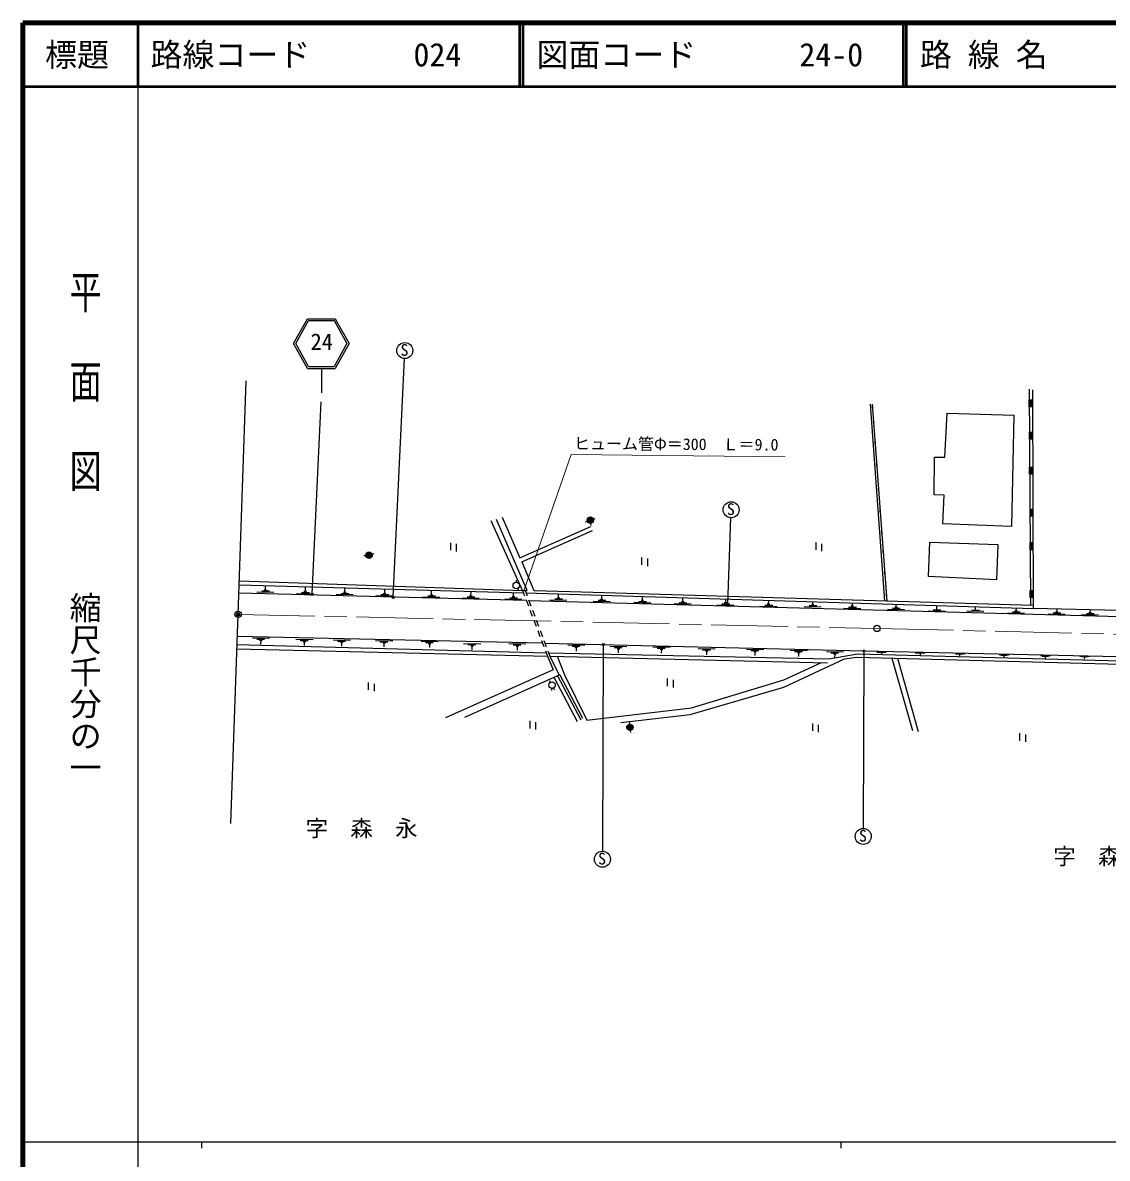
# Model space of a CAD drawing. Units: millimetres, scale not verified. Extents: x 40000 to 680000, y 20000 to 380000.
# Drawn here: x 40000 to 209697, y 202409 to 380000 of the extents above; entities that cross this region are included whole.
import ezdxf
from ezdxf.enums import TextEntityAlignment as Align

# ---------------------------------------------------------------- set-up
doc = ezdxf.new("R2010")
doc.units = ezdxf.units.MM
doc.header["$LTSCALE"] = 1000
doc.header["$PDMODE"] = 32
doc.header["$PDSIZE"] = 500
doc.linetypes.add('CHAIN', pattern=[18.5, 12, -1.5, 3.5, -1.5])
for name, color, linetype, lineweight in [('M-BGD', 7, 'Continuous', 25), ('M-BMK', 2, 'CHAIN', 13), ('M-BMK-SRVR', 3, 'Continuous', 25), ('M-STR-HTXT', 7, 'Continuous', 13), ('M-STR-STRC', 7, 'Continuous', 25), ('M-TTL', 2, 'Continuous', 140), ('M-TTL-BAND', 7, 'Continuous', 25), ('M-TTL-LINE', 7, 'Continuous', 50)]:
    doc.layers.add(name, color=color, linetype=linetype, lineweight=lineweight)
for name, color, linetype in [('M-BMK-HTXT', 7, 'Continuous'), ('M-OTRS', 6, 'Continuous'), ('M-TTL-TXT', 7, 'Continuous')]:
    doc.layers.add(name, color=color, linetype=linetype)
doc.styles.add('@ＭＳ ゴシック', font='')
doc.styles.add('ＭＳ ゴシック', font='')
doc.styles.get('@ＭＳ ゴシック').set_extended_font_data('@MS Gothic')
doc.styles.get('ＭＳ ゴシック').set_extended_font_data('MS Gothic')

msp = doc.modelspace()

# ---------------------------------------------------------------- hatches: boundary and pattern name
at = {"layer": 'M-BGD'}
for points in [[(173001, 320152, 0.87021), (173023, 319843)], [(197951, 321023), (197496, 321023), (197496, 319911), (197951, 319911)], [(173189, 317701, 0.87021), (173212, 317391)], [(173415, 314496, 0.87021), (173437, 314187)], [(197998, 315972), (197543, 315972), (197543, 314860), (197998, 314860)], [(173671, 311025, 0.87021), (173694, 310716)], [(198001, 310501), (197545, 310501), (197545, 309389), (198001, 309389)], [(173945, 307266, 0.87021), (173968, 306956)], [(174198, 303845, 0.87021), (174220, 303535)], [(198060, 303950), (197605, 303950), (197605, 302838), (198060, 302838)], [(129313, 302200, 1), (128313, 302200, 0.41421), (128813, 301700, 0.41421)], [(174460, 300396, 0.87021), (174482, 300086)], [(198069, 298696), (197613, 298696), (197613, 297584), (198069, 297584)], [(94692, 296720, 0.41421), (94192, 297220, 0.41421), (93692, 296720, 0.41421), (94192, 296220, 0.41421)], [(174667, 297486, 0.87021), (174690, 297176)], [(174925, 294059, 0.87021), (174948, 293749)], [(85419, 290567, 1), (85111, 290567, 0.41421), (85265, 290413, 0.41421)], [(98101, 290099, 1), (97793, 290099, 0.41421), (97947, 289945, 0.41421)], [(175173, 290649, 0.87021), (175196, 290339)], [(198100, 291230), (197644, 291230), (197644, 290118), (198100, 290118)], [(150474, 288877, 1), (150166, 288877, 1)], [(131002, 282739, 0.41421), (130849, 282892, 0.41421), (130695, 282739, 0.41421), (130849, 282585, 0.41421)], [(171761, 281745, 1), (171454, 281745, 0.41421), (171608, 281591, 0.41421)], [(135507, 269804, 0.41421), (135007, 270304, 0.41421), (134507, 269804, 1)]]:
    msp.add_hatch(color=256, dxfattribs=at).paths.add_polyline_path(points)

# ---------------------------------------------------------------- linework, layer by layer
for p, q in [((97946, 290231), (99721, 327474)), ((197473, 322690), (197684, 288940)), ((197972, 322597), (198100, 288374)), ((85264, 290699), (86693, 320689)), ((174906, 289562), (172628, 320370)), ((175259, 289562), (172981, 320370)), ((173023, 319843), (173001, 320152)), ((197496, 319911), (197496, 321023)), ((184287, 312046), (184625, 318947)), ((184625, 318947), (195049, 318609)), ((195049, 318609), (194710, 301220)), ((173212, 317391), (173189, 317701)), ((173437, 314187), (173415, 314496)), ((197543, 314860), (197543, 315972)), ((173694, 310716), (173671, 311025)), ((182594, 306160), (182662, 312046)), ((182662, 312046), (184287, 312046)), ((197545, 309389), (197545, 310501)), ((173968, 306956), (173945, 307266)), ((184151, 306092), (182594, 306160)), ((183948, 301626), (184151, 306092)), ((174220, 303535), (174198, 303845)), ((197605, 302838), (197605, 303950)), ((118223, 291214), (113296, 302116)), ((118931, 291196), (114112, 302293)), ((115035, 302648), (117804, 296331)), ((128038, 301925), (128342, 302033)), ((129285, 302367), (129589, 302475)), ((150318, 289009), (150795, 302583)), ((117804, 296331), (128880, 301229)), ((118088, 295693), (129164, 300590)), ((128920, 301384), (128870, 301703)), ((174482, 300086), (174460, 300396)), ((194710, 301220), (183948, 301626)), ((106914, 298685), (106914, 297523)), ((107833, 298482), (107833, 297320)), ((164074, 298705), (164074, 297543)), ((164993, 298502), (164993, 297340)), ((181715, 293372), (181918, 298785)), ((181918, 298785), (192544, 298379)), ((192544, 298379), (192341, 292898)), ((197613, 297584), (197613, 298696)), ((93371, 296663), (93693, 296685)), ((94664, 296885), (94969, 296992)), ((174690, 297176), (174667, 297486)), ((118088, 295693), (119964, 291224)), ((136812, 296391), (136812, 295229)), ((137731, 296188), (137731, 295026)), ((174948, 293749), (174925, 294059)), ((192341, 292898), (181715, 293372)), ((73896, 292720), (118223, 291214)), ((73909, 292101), (118325, 290860)), ((77754, 291327), (78167, 291336)), ((77984, 291343), (78001, 291902)), ((84233, 291095), (84250, 291654)), ((90404, 290946), (90421, 291505)), ((96639, 290775), (96655, 291334)), ((117228, 292813), (117222, 292490)), ((117418, 291533), (117548, 291238)), ((73884, 290841), (118766, 289708)), ((76612, 291005), (79297, 290950)), ((77391, 291157), (78617, 291151)), ((82860, 290757), (85545, 290702)), ((83640, 290909), (84865, 290903)), ((84003, 291079), (84416, 291088)), ((89032, 290607), (91716, 290553)), ((89811, 290760), (91036, 290754)), ((90174, 290929), (90587, 290939)), ((95266, 290436), (97951, 290382)), ((96046, 290589), (97271, 290583)), ((96408, 290758), (96822, 290768)), ((102591, 290201), (105275, 290147)), ((103370, 290354), (104595, 290348)), ((103733, 290523), (104146, 290533)), ((103963, 290540), (103980, 291099)), ((108754, 290073), (111439, 290018)), ((109533, 290225), (110759, 290219)), ((109896, 290395), (110310, 290404)), ((110126, 290411), (110143, 290970)), ((115425, 289923), (118110, 289869)), ((116205, 290075), (117430, 290070)), ((116568, 290245), (116981, 290254)), ((116798, 290262), (116815, 290821)), ((118190, 291215), (118508, 290383)), ((118223, 291214), (118931, 291196)), ((118601, 291185), (118908, 290374)), ((118719, 290845), (198115, 288372)), ((118758, 289730), (119115, 288795)), ((119156, 289719), (119509, 288784)), ((119182, 289665), (198115, 287512)), ((119964, 291224), (125649, 291031)), ((122460, 289760), (125144, 289705)), ((123239, 289912), (124464, 289906)), ((123602, 290082), (124015, 290091)), ((123832, 290098), (123849, 290657)), ((125649, 291031), (198098, 288886)), ((129235, 289529), (131920, 289475)), ((130015, 289682), (131240, 289676)), ((130378, 289851), (130791, 289861)), ((130608, 289868), (130625, 290427)), ((136378, 289507), (137603, 289501)), ((136740, 289677), (137154, 289686)), ((136971, 289693), (136987, 290252)), ((143055, 289475), (143468, 289484)), ((143285, 289492), (143302, 290051)), ((149995, 289319), (150012, 289878)), ((156713, 289117), (156730, 289661)), ((175196, 290339), (175173, 290649)), ((197644, 290118), (197644, 291230)), ((119365, 288142), (119722, 287207)), ((119757, 288129), (120111, 287194)), ((135598, 289355), (138283, 289300)), ((141912, 289153), (144597, 289098)), ((142692, 289305), (143917, 289299)), ((148623, 288980), (151307, 288926)), ((149402, 289132), (150628, 289126)), ((149765, 289302), (150178, 289311)), ((155341, 288778), (158025, 288724)), ((156120, 288931), (157346, 288925)), ((156483, 289100), (156896, 289110)), ((162248, 288692), (164933, 288638)), ((163028, 288845), (164253, 288839)), ((163391, 289014), (163804, 289024)), ((163621, 289031), (163633, 289446)), ((168447, 288462), (171132, 288407)), ((169227, 288614), (170452, 288608)), ((169590, 288784), (170003, 288793)), ((169820, 288800), (169833, 289253)), ((175295, 288287), (177980, 288233)), ((176075, 288439), (177300, 288434)), ((176438, 288609), (176851, 288618)), ((176668, 288626), (176680, 289040)), ((181667, 288028), (184352, 287973)), ((182447, 288180), (183672, 288174)), ((183023, 288216), (183040, 288775)), ((187716, 288006), (190401, 287951)), ((188496, 288158), (189721, 288152)), ((189053, 288154), (189068, 288654)), ((194083, 287716), (196768, 287662)), ((194862, 287869), (196088, 287863)), ((195225, 288038), (195639, 288048)), ((195455, 288055), (195468, 288455)), ((247615, 287335), (198115, 288372)), ((201217, 287700), (202442, 287694)), ((201580, 287870), (201993, 287879)), ((201810, 287887), (201846, 288283)), ((206802, 287775), (207215, 287785)), ((207032, 287792), (207068, 288188)), ((119972, 286554), (120329, 285620)), ((120359, 286539), (120713, 285604)), ((198115, 287512), (247821, 286135)), ((200438, 287548), (203122, 287494)), ((205660, 287453), (208344, 287399)), ((206439, 287606), (207664, 287600)), ((120579, 284966), (120936, 284032)), ((120960, 284950), (121314, 284014)), ((73529, 282745), (121911, 281479)), ((73609, 284079), (121328, 283005)), ((78613, 283706), (75929, 283760)), ((77834, 283553), (76609, 283559)), ((77471, 283384), (77058, 283374)), ((77241, 283367), (77224, 282808)), ((85425, 283497), (82741, 283551)), ((84646, 283345), (83420, 283350)), ((84283, 283175), (83870, 283166)), ((84053, 283158), (84036, 282599)), ((91276, 283372), (88591, 283426)), ((90496, 283219), (89271, 283225)), ((90133, 283050), (89720, 283040)), ((89903, 283033), (89886, 282474)), ((97898, 283288), (95214, 283342)), ((97119, 283135), (95893, 283141)), ((96756, 282966), (96343, 282956)), ((96526, 282949), (96509, 282390)), ((105014, 283164), (102329, 283219)), ((104235, 283012), (103009, 283018)), ((103872, 282842), (103459, 282833)), ((103642, 282825), (103625, 282267)), ((111659, 282830), (108974, 282884)), ((110879, 282678), (109654, 282683)), ((110516, 282508), (110103, 282499)), ((110286, 282491), (110269, 281932)), ((118739, 282787), (116054, 282842)), ((117959, 282635), (116734, 282641)), ((117596, 282465), (117183, 282456)), ((117366, 282449), (117349, 281890)), ((121186, 283378), (121543, 282444)), ((121562, 283360), (121916, 282424)), ((121703, 282957), (171608, 281745)), ((127960, 282594), (125276, 282649)), ((127181, 282442), (125955, 282448)), ((130795, 282876), (130700, 250428)), ((134547, 282372), (131863, 282427)), ((73503, 282094), (122110, 280958)), ((121793, 281790), (122110, 280958)), ((122110, 280958), (123016, 278785)), ((122164, 281770), (122471, 280958)), ((122277, 281459), (166111, 280520)), ((122471, 280958), (123931, 277988)), ((122488, 280957), (165914, 279880)), ((123642, 280917), (124775, 277995)), ((126818, 282272), (126405, 282263)), ((126588, 282256), (126571, 281697)), ((133768, 282220), (132543, 282226)), ((133405, 282050), (132992, 282041)), ((133175, 282034), (133158, 281475)), ((141299, 282299), (138615, 282353)), ((140520, 282146), (139295, 282152)), ((140157, 281977), (139744, 281967)), ((139927, 281960), (139910, 281401)), ((148368, 282040), (145683, 282094)), ((147588, 281887), (146363, 281893)), ((147225, 281718), (146812, 281708)), ((146995, 281701), (146978, 281142)), ((155942, 281939), (153257, 281993)), ((155162, 281787), (153937, 281792)), ((154799, 281617), (154386, 281608)), ((154569, 281600), (154552, 281041)), ((162770, 281761), (160085, 281816)), ((161990, 281609), (160765, 281615)), ((161627, 281439), (161214, 281430)), ((161397, 281422), (161380, 280863)), ((168429, 281554), (165745, 281608)), ((166111, 280520), (170627, 281323)), ((167650, 281401), (166424, 281407)), ((167287, 281232), (166874, 281222)), ((167057, 281215), (167040, 280656)), ((168576, 280537), (170477, 280788)), ((170477, 280788), (231083, 279151)), ((170627, 281323), (231233, 279686)), ((171613, 281654), (171518, 253998)), ((171608, 281745), (231253, 280471)), ((175109, 281525), (173636, 281532)), ((174385, 281495), (174377, 281222)), ((176002, 280639), (179217, 269294)), ((176877, 280615), (180119, 269173)), ((181126, 281375), (179653, 281382)), ((180402, 281345), (180393, 281059)), ((185878, 281366), (187447, 281318)), ((187095, 281206), (186118, 281222)), ((186593, 281184), (186584, 280898)), ((192802, 281197), (194370, 281149)), ((194018, 281037), (193042, 281053)), ((193516, 281014), (193508, 280728)), ((199264, 281018), (200833, 280970)), ((200481, 280858), (199504, 280874)), ((199979, 280836), (199970, 280549)), ((205396, 280954), (206965, 280906)), ((206613, 280794), (205636, 280810)), ((206111, 280771), (206103, 280485)), ((159083, 277251), (164980, 279922)), ((159084, 276106), (168576, 280537)), ((123016, 278785), (106160, 271273)), ((124019, 278028), (109132, 271357)), ((122385, 277098), (122558, 276825)), ((123120, 277625), (126733, 270721)), ((123697, 277883), (127320, 270960)), ((124019, 278028), (127581, 271221)), ((124775, 277995), (128270, 270913)), ((140836, 277423), (140836, 276261)), ((141755, 277220), (141755, 276058)), ((144665, 272852), (159083, 277251)), ((94055, 276830), (94055, 275668)), ((94974, 276627), (94974, 275465)), ((122776, 275906), (122750, 275584)), ((123072, 275968), (123231, 275687)), ((144428, 271797), (159084, 276106)), ((128270, 270913), (144665, 272852)), ((133592, 270561), (144428, 271797)), ((119331, 270808), (119331, 269646)), ((120250, 270604), (120250, 269442)), ((134940, 270625), (134966, 270303)), ((163559, 270422), (163559, 269260)), ((164478, 270219), (164478, 269057)), ((135047, 269306), (135073, 268984)), ((195964, 268880), (195964, 267718)), ((196883, 268676), (196883, 267514))]:
    msp.add_line(p, q, dxfattribs=at)
for points in [[(197496, 321023), (197951, 321023), (197951, 319911), (197496, 319911)], [(197543, 315972), (197998, 315972), (197998, 314860), (197543, 314860)], [(197545, 310501), (198001, 310501), (198001, 309389), (197545, 309389)], [(197605, 303950), (198060, 303950), (198060, 302838), (197605, 302838)], [(197613, 298696), (198069, 298696), (198069, 297584), (197613, 297584)], [(197644, 291230), (198100, 291230), (198100, 290118), (197644, 290118)]]:
    msp.add_lwpolyline(points, dxfattribs=at)
for centre, radius in [((99784, 328722), 1250), ((150842, 303832), 1250), ((128813, 302200), 500), ((94192, 296720), 500), ((117214, 291990), 500), ((85265, 290567), 154), ((97947, 290099), 154), ((150320, 288877), 154), ((130849, 282739), 154), ((171608, 281745), 154), ((122826, 276403), 500), ((135007, 269804), 500), ((171517, 252748), 1250), ((130700, 249178), 1250)]:
    msp.add_circle(centre, radius, dxfattribs=at)
for centre in [(173034, 319999), (173222, 317548), (173448, 314343), (173704, 310872), (173978, 307113), (174231, 303692), (174493, 300243), (174700, 297333), (174958, 293906), (175206, 290496)]:
    msp.add_arc(centre, 157, 102.1642, 266.28467, dxfattribs=at)
at = {"layer": 'M-BMK'}
for p, q in [((73713, 287471), (173660, 285270)), ((173660, 285270), (273441, 282835))]:
    msp.add_line(p, q, dxfattribs=at)
at = {"layer": 'M-BMK-SRVR'}
for p, q in [((73713, 287471), (74975, 324009)), ((72585, 254788), (73713, 287471))]:
    msp.add_line(p, q, dxfattribs=at)
for centre in [(73713, 287471), (173660, 285270)]:
    msp.add_circle(centre, 500, dxfattribs=at)
msp.add_point((73713, 287471), dxfattribs=at)
at = {"layer": 'M-OTRS'}
msp.add_point((73713, 287471), dxfattribs=at)
at = {"layer": 'M-STR-HTXT'}
for p, q in [((118456, 291303), (125798, 312488)), ((125798, 312488), (159270, 312132))]:
    msp.add_line(p, q, dxfattribs=at)
at = {"layer": 'M-STR-STRC'}
for p, q in [((82390, 329821), (84557, 333705)), ((82733, 329821), (84733, 333405)), ((84557, 333705), (88910, 333705)), ((84733, 333405), (88733, 333405)), ((88733, 333405), (90733, 329821)), ((88910, 333705), (91077, 329821)), ((84557, 325937), (82390, 329821)), ((84733, 326237), (82733, 329821)), ((90733, 329821), (88733, 326237)), ((91077, 329821), (88910, 325937)), ((84557, 325937), (88910, 325937)), ((84733, 326237), (88733, 326237)), ((86733, 325937), (86733, 322092))]:
    msp.add_line(p, q, dxfattribs=at)
at = {"layer": 'M-TTL'}
for p, q in [((40000, 380000), (40000, 20000)), ((680000, 380000), (40000, 380000))]:
    msp.add_line(p, q, dxfattribs=at)
at = {"layer": 'M-TTL-BAND'}
for p, q in [((58000, 370000), (58000, 20000)), ((40000, 205000), (579000, 205000)), ((68000, 205000), (68000, 204000)), ((168000, 205000), (168000, 204000))]:
    msp.add_line(p, q, dxfattribs=at)
at = {"layer": 'M-TTL-LINE'}
for p, q in [((58000, 380000), (58000, 370000)), ((117750, 380000), (117750, 370000)), ((118250, 380000), (118250, 370000)), ((177750, 380000), (177750, 370000)), ((178250, 380000), (178250, 370000)), ((40000, 370000), (680000, 370000))]:
    msp.add_line(p, q, dxfattribs=at)

# ---------------------------------------------------------------- texts
at = {"layer": 'M-BGD', "style": 'ＭＳ ゴシック'}
for p in [(99106, 327349), (150164, 302459), (170838, 251375), (130021, 247804)]:
    msp.add_text('S', height=1833, dxfattribs=at).set_placement(p, align=Align.BOTTOM_LEFT)
at = {"layer": 'M-BMK-HTXT', "style": 'ＭＳ ゴシック'}
for s, p in [('字\u3000森\u3000永', (84271, 251964)), ('字\u3000森\u3000畑', (201255, 247574))]:
    msp.add_text(s, height=2566, dxfattribs=at).set_placement(p, align=Align.BOTTOM_LEFT)
at = {"layer": 'M-STR-HTXT', "style": 'ＭＳ ゴシック'}
msp.add_text('ヒューム管Φ＝300\u3000Ｌ＝9.0', height=1833, rotation=359.667, dxfattribs=at).set_placement((126258, 312729), align=Align.BOTTOM_LEFT)
at = {"layer": 'M-STR-STRC', "style": 'ＭＳ ゴシック'}
msp.add_text('24', height=2566, dxfattribs=at).set_placement((85042, 328066), align=Align.BOTTOM_LEFT)
at = {"layer": 'M-TTL-BAND', "style": '@ＭＳ ゴシック', "width": 1.4}
msp.add_text('平  面  図', height=3666, rotation=270, dxfattribs=at).set_placement((49777, 306475), align=Align.MIDDLE_RIGHT)
at = {"layer": 'M-TTL-BAND', "style": '@ＭＳ ゴシック'}
msp.add_text('縮尺千分の一', height=3666, rotation=270, dxfattribs=at).set_placement((49777, 261030), align=Align.MIDDLE_RIGHT)
at = {"layer": 'M-TTL-TXT', "style": 'ＭＳ ゴシック'}
msp.add_text('標題', height=3666, dxfattribs=at).set_placement((48500, 375000), align=Align.MIDDLE_CENTER)
for s, p in [('路線コード', (60000, 375000)), ('024', (101142, 375000)), ('図面コード', (120380, 375000)), ('24-0', (161521, 375000)), ('路 線 名', (180380, 375000))]:
    msp.add_text(s, height=3666, dxfattribs=at).set_placement(p, align=Align.MIDDLE_LEFT)

doc.saveas('drawing.dxf')
